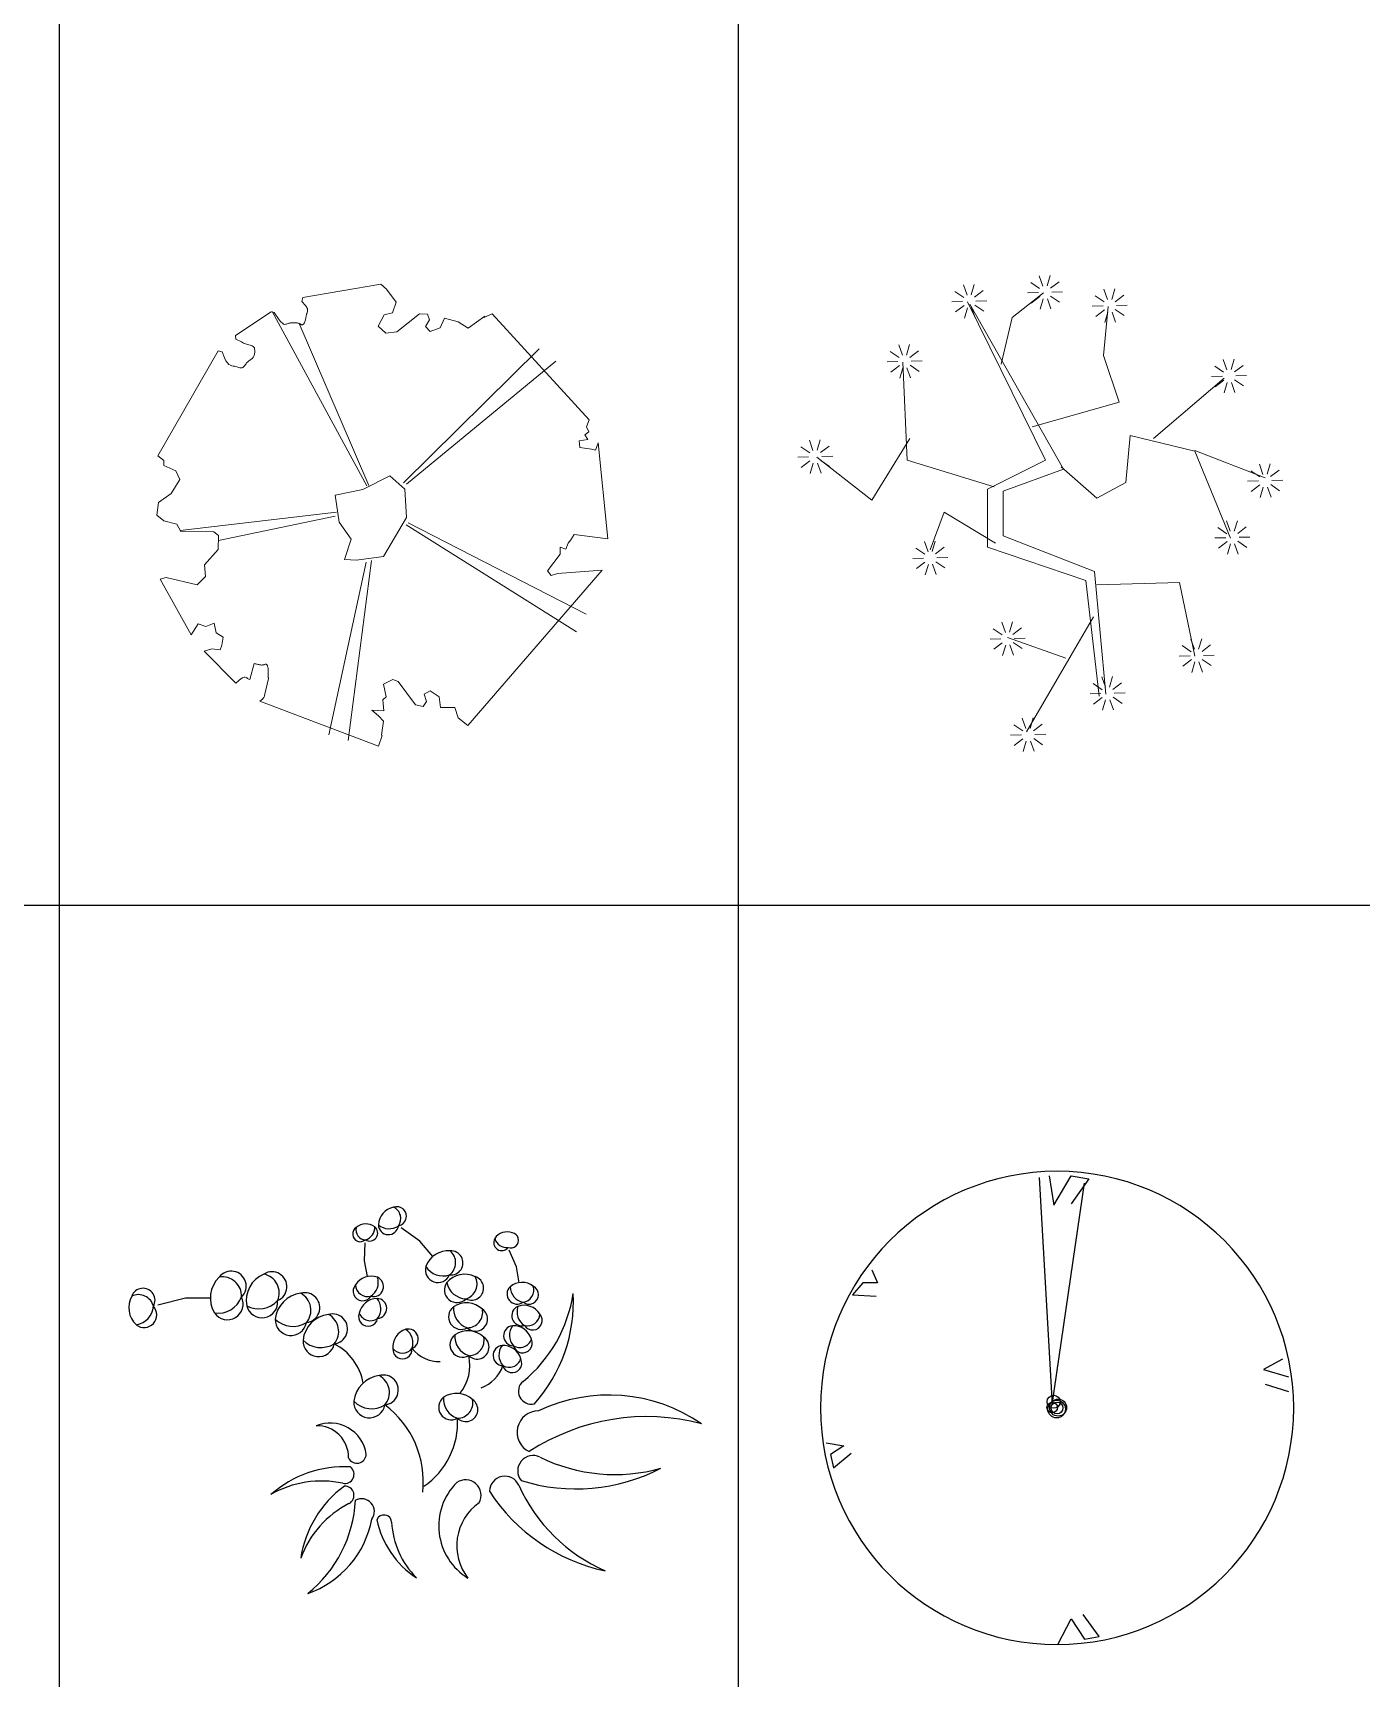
# Model space of a CAD drawing. Header units: millimetres. Extents: x -4017 to 59953, y -688 to 66564.
# Drawn here: x 24615 to 28710, y 29122 to 34195 of the extents above; entities that cross this region are included whole.
import ezdxf

# ---------------------------------------------------------------- set-up
doc = ezdxf.new("R2010")
doc.units = ezdxf.units.MM
doc.layers.add('www.cad-blocks.net', color=7, linetype='Continuous')

# ---------------------------------------------------------------- blocks, each defined once
blk = doc.blocks.new('A$C516926BB')
for p, q in [((27.1553, 38.5194), (27.1553, 0)), ((29.249, 38.5194), (29.249, 0)), ((0, 22.1292), (62.4121, 22.1292))]:
    blk.add_line(p, q)
blk = doc.blocks.new('A$C7B734D17')
at = {"color": 0, "lineweight": 0}
for p, q in [((0.6914, 1.4244), (0.4502, 1.3832)), ((0.7088, 1.4092), (0.6914, 1.4244)), ((0.4502, 1.3832), (0.4473, 1.3718)), ((0.4473, 1.3718), (0.4586, 1.3589)), ((0.7386, 1.3688), (0.7088, 1.4092)), ((0.353, 1.3399), (0.2431, 1.2668)), ((0.3622, 1.3376), (0.353, 1.3399)), ((0.6473, 0.8027), (0.3563, 1.3407)), ((0.3773, 1.3152), (0.3622, 1.3376)), ((0.4586, 1.3589), (0.4613, 1.3553)), ((0.4594, 1.3196), (0.4589, 1.3171)), ((0.4599, 1.3221), (0.4594, 1.3196)), ((0.4603, 1.3244), (0.4599, 1.3221)), ((0.4607, 1.3266), (0.4603, 1.3244)), ((0.4612, 1.3286), (0.4607, 1.3266)), ((0.4617, 1.3305), (0.4612, 1.3286)), ((0.4613, 1.3553), (0.4631, 1.3521)), ((0.4622, 1.3321), (0.4617, 1.3305)), ((0.4627, 1.3336), (0.4622, 1.3321)), ((0.4632, 1.335), (0.4627, 1.3336)), ((0.4631, 1.3521), (0.4643, 1.3493)), ((0.4637, 1.3363), (0.4632, 1.335)), ((0.4642, 1.3377), (0.4637, 1.3363)), ((0.4646, 1.3392), (0.4642, 1.3377)), ((0.4643, 1.3493), (0.465, 1.3468)), ((0.465, 1.3408), (0.4646, 1.3392)), ((0.465, 1.3468), (0.4653, 1.3445)), ((0.4652, 1.3425), (0.465, 1.3408)), ((0.4653, 1.3445), (0.4652, 1.3425)), ((0.6828, 1.2956), (0.7011, 1.3303)), ((0.7011, 1.3303), (0.7271, 1.3366)), ((0.7271, 1.3366), (0.7386, 1.3688)), ((0.8105, 1.3337), (0.7403, 1.2782)), ((0.8348, 1.3322), (0.8105, 1.3337)), ((0.8409, 1.3144), (0.8348, 1.3322)), ((0.8873, 1.3201), (0.8743, 1.2903)), ((0.9297, 1.3083), (0.8873, 1.3201)), ((1.0118, 1.3262), (0.9601, 1.2889)), ((1.0344, 1.3338), (1.0083, 1.3217)), ((1.0083, 1.3217), (1.0118, 1.3262)), ((1.3333, 1.0065), (1.0344, 1.3338)), ((0.3827, 1.3085), (0.3773, 1.3152)), ((0.3873, 1.3042), (0.3827, 1.3085)), ((0.3912, 1.3018), (0.3873, 1.3042)), ((0.3944, 1.3009), (0.3912, 1.3018)), ((0.3973, 1.3011), (0.3944, 1.3009)), ((0.3999, 1.3019), (0.3973, 1.3011)), ((0.4024, 1.3029), (0.3999, 1.3019)), ((0.4049, 1.3038), (0.4024, 1.3029)), ((0.4074, 1.3044), (0.4049, 1.3038)), ((0.4099, 1.3049), (0.4074, 1.3044)), ((0.4124, 1.3052), (0.4099, 1.3049)), ((0.4148, 1.3054), (0.4124, 1.3052)), ((0.4173, 1.3055), (0.4148, 1.3054)), ((0.4198, 1.3055), (0.4173, 1.3055)), ((0.4222, 1.3056), (0.4198, 1.3055)), ((0.4245, 1.3056), (0.4222, 1.3056)), ((0.4268, 1.3055), (0.4245, 1.3056)), ((0.4291, 1.3055), (0.4268, 1.3055)), ((0.4313, 1.3054), (0.4291, 1.3055)), ((0.4333, 1.3052), (0.4313, 1.3054)), ((0.4353, 1.3049), (0.4333, 1.3052)), ((0.4371, 1.3045), (0.4353, 1.3049)), ((0.4387, 1.3039), (0.4371, 1.3045)), ((0.4403, 1.3032), (0.4387, 1.3039)), ((0.654, 0.8044), (0.4395, 1.3036)), ((0.4417, 1.3024), (0.4403, 1.3032)), ((0.4429, 1.3016), (0.4417, 1.3024)), ((0.4441, 1.3008), (0.4429, 1.3016)), ((0.4453, 1.3001), (0.4441, 1.3008)), ((0.4464, 1.2996), (0.4453, 1.3001)), ((0.4474, 1.2993), (0.4464, 1.2996)), ((0.4485, 1.2993), (0.4474, 1.2993)), ((0.4497, 1.2996), (0.4485, 1.2993)), ((0.4508, 1.3003), (0.4497, 1.2996)), ((0.452, 1.3013), (0.4508, 1.3003)), ((0.4531, 1.3025), (0.452, 1.3013)), ((0.4542, 1.3041), (0.4531, 1.3025)), ((0.4552, 1.3058), (0.4542, 1.3041)), ((0.4562, 1.3078), (0.4552, 1.3058)), ((0.457, 1.3099), (0.4562, 1.3078)), ((0.4577, 1.3122), (0.457, 1.3099)), ((0.4584, 1.3147), (0.4577, 1.3122)), ((0.4589, 1.3171), (0.4584, 1.3147)), ((0.7064, 1.2737), (0.6828, 1.2956)), ((0.7403, 1.2782), (0.7064, 1.2737)), ((0.8282, 1.2948), (0.8409, 1.3144)), ((0.843, 1.2791), (0.8282, 1.2948)), ((0.8743, 1.2903), (0.843, 1.2791)), ((0.9601, 1.2889), (0.9297, 1.3083)), ((0.1897, 1.2189), (0.0038, 0.8954)), ((0.2013, 1.2164), (0.1897, 1.2189)), ((0.2431, 1.2668), (0.2443, 1.255)), ((0.2443, 1.255), (0.261, 1.2465)), ((0.261, 1.2465), (0.2679, 1.2434)), ((0.2679, 1.2434), (0.274, 1.241)), ((0.274, 1.241), (0.2794, 1.2392)), ((0.2794, 1.2392), (0.2842, 1.2377)), ((0.2842, 1.2377), (0.2882, 1.2365)), ((0.2882, 1.2365), (0.2916, 1.2354)), ((0.2916, 1.2354), (0.2945, 1.2343)), ((0.2945, 1.2343), (0.2968, 1.2331)), ((0.2968, 1.2331), (0.2986, 1.2316)), ((0.2986, 1.2316), (0.2999, 1.23)), ((0.2999, 1.23), (0.3009, 1.2282)), ((0.3009, 1.2282), (0.3015, 1.2262)), ((0.3015, 1.2262), (0.3019, 1.224)), ((0.3019, 1.224), (0.3021, 1.2217)), ((0.3021, 1.2217), (0.3022, 1.2193)), ((0.3022, 1.2193), (0.3022, 1.2166)), ((0.7609, 0.8127), (1.1795, 1.2258)), ((0.2085, 1.1976), (0.2013, 1.2164)), ((0.2133, 1.1884), (0.2085, 1.1976)), ((0.2179, 1.1818), (0.2133, 1.1884)), ((0.2225, 1.1774), (0.2179, 1.1818)), ((0.227, 1.1746), (0.2225, 1.1774)), ((0.2314, 1.1731), (0.227, 1.1746)), ((0.2355, 1.1723), (0.2314, 1.1731)), ((0.2395, 1.1717), (0.2355, 1.1723)), ((0.2432, 1.1708), (0.2395, 1.1717)), ((0.2466, 1.1698), (0.2432, 1.1708)), ((0.2499, 1.1687), (0.2466, 1.1698)), ((0.253, 1.1677), (0.2499, 1.1687)), ((0.2558, 1.1669), (0.253, 1.1677)), ((0.2585, 1.1664), (0.2558, 1.1669)), ((0.2633, 1.1669), (0.261, 1.1664)), ((0.2654, 1.168), (0.2633, 1.1669)), ((0.2675, 1.1696), (0.2654, 1.168)), ((0.2694, 1.1718), (0.2675, 1.1696)), ((0.2713, 1.1742), (0.2694, 1.1718)), ((0.2732, 1.1767), (0.2713, 1.1742)), ((0.2752, 1.1794), (0.2732, 1.1767)), ((0.2772, 1.182), (0.2752, 1.1794)), ((0.2794, 1.1843), (0.2772, 1.182)), ((0.2817, 1.1864), (0.2794, 1.1843)), ((0.2841, 1.1883), (0.2817, 1.1864)), ((0.2865, 1.19), (0.2841, 1.1883)), ((0.2889, 1.1915), (0.2865, 1.19)), ((0.2912, 1.1931), (0.2889, 1.1915)), ((0.2934, 1.1947), (0.2912, 1.1931)), ((0.2954, 1.1965), (0.2934, 1.1947)), ((0.2972, 1.1984), (0.2954, 1.1965)), ((0.2986, 1.2006), (0.2972, 1.1984)), ((0.2997, 1.2031), (0.2986, 1.2006)), ((0.3006, 1.2057), (0.2997, 1.2031)), ((0.3013, 1.2084), (0.3006, 1.2057)), ((0.3017, 1.2111), (0.3013, 1.2084)), ((0.302, 1.2139), (0.3017, 1.2111)), ((0.3022, 1.2166), (0.302, 1.2139)), ((0.7702, 0.808), (1.2302, 1.1876)), ((0.261, 1.1664), (0.2585, 1.1664)), ((1.3195, 0.96), (1.3327, 0.9695)), ((1.3253, 0.9853), (1.3333, 1.0065)), ((1.3327, 0.9695), (1.3253, 0.9853)), ((1.3028, 0.942), (1.3287, 0.9454)), ((1.3043, 0.9213), (1.3028, 0.942)), ((1.3407, 0.916), (1.3043, 0.9213)), ((1.3287, 0.9454), (1.3195, 0.96)), ((1.3526, 0.9133), (1.3407, 0.916)), ((1.3607, 0.9357), (1.3526, 0.9133)), ((1.391, 0.6397), (1.3607, 0.9357)), ((0.0038, 0.8954), (0.0222, 0.8813)), ((0.0222, 0.8813), (0.0215, 0.8662)), ((0.0215, 0.8662), (0.0592, 0.8492)), ((0.0712, 0.8228), (0.0444, 0.7791)), ((0.0592, 0.8492), (0.0712, 0.8228)), ((0.7191, 0.8341), (0.6351, 0.7916)), ((0.7652, 0.7925), (0.7191, 0.8341)), ((0.0444, 0.7791), (0.0049, 0.7521)), ((0.6351, 0.7916), (0.5506, 0.7741)), ((0.5506, 0.7741), (0.5624, 0.691)), ((0.7697, 0.7049), (0.7652, 0.7925)), ((0.0049, 0.7521), (0, 0.713)), ((0, 0.713), (0.0223, 0.6954)), ((0.5538, 0.7219), (0.0726, 0.6656)), ((0.0223, 0.6954), (0.0615, 0.6849)), ((0.0615, 0.6849), (0.0744, 0.6625)), ((0.0744, 0.6625), (0.1765, 0.6612)), ((0.1765, 0.6612), (0.1905, 0.6496)), ((0.5501, 0.7096), (0.1899, 0.6349)), ((0.5624, 0.691), (0.5998, 0.6391)), ((0.6988, 0.5853), (0.7697, 0.7049)), ((0.7686, 0.6826), (1.2941, 0.3527)), ((0.7753, 0.6889), (1.3236, 0.4071)), ((0.1905, 0.6496), (0.1889, 0.607)), ((0.5998, 0.6391), (0.5791, 0.5759)), ((1.2439, 0.5925), (1.2442, 0.6135)), ((1.2442, 0.6135), (1.261, 0.6081)), ((1.261, 0.6081), (1.2682, 0.626)), ((1.2682, 0.626), (1.2765, 0.6361)), ((1.2765, 0.6361), (1.2865, 0.6533)), ((1.2865, 0.6533), (1.391, 0.6397)), ((0.1889, 0.607), (0.1475, 0.5596)), ((0.1475, 0.5596), (0.1501, 0.523)), ((0.646, 0.5677), (0.5306, 0.0348)), ((0.5791, 0.5759), (0.6156, 0.5736)), ((0.6617, 0.5728), (0.5901, 0.0177)), ((0.6156, 0.5736), (0.6988, 0.5853)), ((1.2048, 0.541), (1.2439, 0.5925)), ((0.0291, 0.5204), (0.0103, 0.5157)), ((0.0103, 0.5157), (0.1066, 0.3439)), ((0.125, 0.4983), (0.0291, 0.5204)), ((0.1501, 0.523), (0.125, 0.4983)), ((0.9594, 0.0642), (1.3735, 0.5431)), ((1.2164, 0.5263), (1.2048, 0.541)), ((1.2358, 0.5323), (1.2164, 0.5263)), ((1.3735, 0.5431), (1.2358, 0.5323)), ((0.1066, 0.3439), (0.1275, 0.378)), ((0.1275, 0.378), (0.1517, 0.3697)), ((0.1517, 0.3697), (0.1775, 0.3795)), ((0.1775, 0.3795), (0.1837, 0.3493)), ((0.1837, 0.3493), (0.2043, 0.3367)), ((0.201, 0.3113), (0.1951, 0.2969)), ((0.2043, 0.3367), (0.201, 0.3113)), ((0.1697, 0.3002), (0.146, 0.2936)), ((0.146, 0.2936), (0.2443, 0.1951)), ((0.1951, 0.2969), (0.1697, 0.3002)), ((0.2867, 0.2058), (0.3007, 0.2553)), ((0.3007, 0.2553), (0.303, 0.2546)), ((0.303, 0.2546), (0.3054, 0.254)), ((0.3054, 0.254), (0.3078, 0.2534)), ((0.2443, 0.1951), (0.2526, 0.2029)), ((0.2526, 0.2029), (0.2594, 0.2082)), ((0.2594, 0.2082), (0.2648, 0.2115)), ((0.2648, 0.2115), (0.2691, 0.2129)), ((0.2691, 0.2129), (0.2725, 0.213)), ((0.2725, 0.213), (0.2753, 0.2122)), ((0.2753, 0.2122), (0.2776, 0.2109)), ((0.2776, 0.2109), (0.2798, 0.2093)), ((0.2798, 0.2093), (0.282, 0.2079)), ((0.282, 0.2079), (0.2843, 0.2068)), ((0.2843, 0.2068), (0.2867, 0.2058)), ((0.3078, 0.2534), (0.3101, 0.2528)), ((0.3101, 0.2528), (0.3125, 0.2523)), ((0.3125, 0.2523), (0.3147, 0.2518)), ((0.3147, 0.2518), (0.3169, 0.2514)), ((0.3169, 0.2514), (0.319, 0.251)), ((0.319, 0.251), (0.3211, 0.2507)), ((0.3211, 0.2507), (0.3231, 0.2506)), ((0.3231, 0.2506), (0.3249, 0.2506)), ((0.3249, 0.2506), (0.3267, 0.2508)), ((0.3267, 0.2508), (0.3283, 0.2511)), ((0.3283, 0.2511), (0.3298, 0.2516)), ((0.3298, 0.2516), (0.3313, 0.2521)), ((0.3313, 0.2521), (0.3326, 0.2526)), ((0.3441, 0.209), (0.3323, 0.1568)), ((0.3326, 0.2526), (0.3339, 0.253)), ((0.3339, 0.253), (0.3351, 0.2533)), ((0.3351, 0.2533), (0.3362, 0.2533)), ((0.3362, 0.2533), (0.3373, 0.2531)), ((0.3373, 0.2531), (0.3383, 0.2525)), ((0.3383, 0.2525), (0.3393, 0.2516)), ((0.3393, 0.2516), (0.3402, 0.2504)), ((0.3402, 0.2504), (0.341, 0.2489)), ((0.341, 0.2489), (0.3417, 0.2472)), ((0.3417, 0.2472), (0.3423, 0.2453)), ((0.3423, 0.2453), (0.3428, 0.2431)), ((0.3428, 0.2431), (0.3431, 0.2408)), ((0.3431, 0.2408), (0.3434, 0.2384)), ((0.3432, 0.226), (0.3431, 0.2237)), ((0.3431, 0.2237), (0.3431, 0.2217)), ((0.3431, 0.2217), (0.3432, 0.2198)), ((0.3433, 0.2284), (0.3432, 0.226)), ((0.3432, 0.2198), (0.3433, 0.2181)), ((0.3434, 0.2309), (0.3433, 0.2284)), ((0.3433, 0.2181), (0.3435, 0.2165)), ((0.3434, 0.2384), (0.3434, 0.2359)), ((0.3434, 0.2359), (0.3434, 0.2334)), ((0.3434, 0.2334), (0.3434, 0.2309)), ((0.3435, 0.2165), (0.3437, 0.2151)), ((0.3437, 0.2151), (0.3439, 0.2136)), ((0.3439, 0.2136), (0.344, 0.2122)), ((0.344, 0.2122), (0.3441, 0.2106)), ((0.3441, 0.2106), (0.3441, 0.209)), ((0.6991, 0.1911), (0.7277, 0.2058)), ((0.7277, 0.2058), (0.7447, 0.1998)), ((0.3312, 0.1527), (0.3299, 0.1504)), ((0.3319, 0.1548), (0.3312, 0.1527)), ((0.3323, 0.1568), (0.3319, 0.1548)), ((0.6973, 0.1434), (0.7074, 0.1528)), ((0.7074, 0.1528), (0.6991, 0.1911)), ((0.7447, 0.1998), (0.7974, 0.1275)), ((0.8249, 0.1602), (0.8434, 0.1714)), ((0.8319, 0.1379), (0.8249, 0.1602)), ((0.8434, 0.1714), (0.8705, 0.1522)), ((0.8705, 0.1522), (0.8751, 0.12)), ((0.3222, 0.1423), (0.3179, 0.1391)), ((0.3179, 0.1391), (0.6839, 0)), ((0.3256, 0.1452), (0.3222, 0.1423)), ((0.3281, 0.1479), (0.3256, 0.1452)), ((0.3299, 0.1504), (0.3281, 0.1479)), ((0.684, 0.0942), (0.6628, 0.1111)), ((0.6628, 0.1111), (0.6997, 0.1093)), ((0.6997, 0.1093), (0.6973, 0.1434)), ((0.7974, 0.1275), (0.8212, 0.1224)), ((0.8212, 0.1224), (0.8319, 0.1379)), ((0.8751, 0.12), (0.9191, 0.12)), ((0.9191, 0.12), (0.9295, 0.0876)), ((0.6992, 0.0775), (0.684, 0.0942)), ((0.6933, 0.0338), (0.6992, 0.0775)), ((0.9295, 0.0876), (0.9594, 0.0642)), ((0.6839, 0), (0.6948, 0.033)), ((0.6948, 0.033), (0.6933, 0.0338))]:
    blk.add_line(p, q, dxfattribs=at)
blk = doc.blocks.new('A$C35C678D4')
at = {"color": 0, "lineweight": 0}
for p, q in [((0.5223, 1.4077), (0.5111, 1.4393)), ((0.535, 1.4081), (0.5445, 1.4402)), ((0.5455, 1.4009), (0.5721, 1.4213)), ((0.746, 1.4275), (0.7184, 1.4464)), ((0.7561, 1.4352), (0.7449, 1.4668)), ((0.7688, 1.4356), (0.7783, 1.4677)), ((0.7793, 1.4284), (0.8058, 1.4487)), ((0.9554, 1.394), (0.9442, 1.4256)), ((0.9682, 1.3943), (0.9776, 1.4264)), ((0.5086, 1.3878), (0.4751, 1.3869)), ((0.5122, 1.4), (0.4846, 1.4189)), ((0.5129, 1.3758), (0.4863, 1.3554)), ((0.7644, 0.8986), (0.5238, 1.3864)), ((0.5306, 1.3795), (0.8194, 0.8711)), ((0.5462, 1.3767), (0.5738, 1.3577)), ((0.5498, 1.3889), (0.5832, 1.3898)), ((0.6613, 1.3383), (0.7575, 1.4139)), ((0.7423, 1.4153), (0.7089, 1.4144)), ((0.7466, 1.4033), (0.7201, 1.3829)), ((0.7571, 1.3961), (0.7476, 1.364)), ((0.7698, 1.3964), (0.781, 1.3648)), ((0.7799, 1.4041), (0.8075, 1.3852)), ((0.7835, 1.4164), (0.817, 1.4172)), ((0.9417, 1.374), (0.9083, 1.3732)), ((0.9453, 1.3863), (0.9177, 1.4052)), ((0.9431, 1.2215), (0.9569, 1.3727)), ((0.9786, 1.3871), (1.0052, 1.4075)), ((0.9829, 1.3751), (1.0164, 1.376)), ((0.5234, 1.3686), (0.5139, 1.3365)), ((0.5361, 1.3689), (0.5473, 1.3374)), ((0.6269, 1.194), (0.6613, 1.3383)), ((0.946, 1.362), (0.9194, 1.3417)), ((0.9565, 1.3548), (0.947, 1.3227)), ((0.9692, 1.3552), (0.9804, 1.3236)), ((0.9793, 1.3629), (1.0069, 1.344)), ((0.3128, 1.2145), (0.2853, 1.2334)), ((0.3229, 1.2223), (0.3118, 1.2538)), ((0.3357, 1.2226), (0.3452, 1.2547)), ((0.3462, 1.2154), (0.3727, 1.2358)), ((0.9912, 1.0772), (0.9431, 1.2215)), ((0.3092, 1.2023), (0.2758, 1.2014)), ((0.3135, 1.1903), (0.2869, 1.1699)), ((0.324, 1.1831), (0.3145, 1.151)), ((0.3381, 0.8986), (0.3244, 1.2009)), ((0.3367, 1.1834), (0.3479, 1.1519)), ((0.3468, 1.1912), (0.3744, 1.1722)), ((0.3504, 1.2034), (0.3839, 1.2043)), ((1.3133, 1.1695), (1.2857, 1.1885)), ((1.3234, 1.1773), (1.3122, 1.2088)), ((1.3361, 1.1776), (1.3456, 1.2097)), ((1.3466, 1.1704), (1.3731, 1.1908)), ((1.0974, 0.9656), (1.3145, 1.1508)), ((1.3097, 1.1573), (1.2762, 1.1564)), ((1.3139, 1.1453), (1.2874, 1.1249)), ((1.3244, 1.1381), (1.3149, 1.106)), ((1.3371, 1.1384), (1.3483, 1.1069)), ((1.3472, 1.1462), (1.3748, 1.1272)), ((1.3508, 1.1584), (1.3843, 1.1593)), ((0.7231, 1.0017), (0.9912, 1.0772)), ((0.3454, 0.9656), (0.2289, 0.7751)), ((1.0119, 0.8299), (1.0256, 0.9742)), ((1.0256, 0.9742), (1.225, 0.9261)), ((0.0371, 0.9208), (0.0095, 0.9397)), ((0.0472, 0.9286), (0.036, 0.9601)), ((0.0599, 0.9289), (0.0694, 0.961)), ((0.0704, 0.9217), (0.0969, 0.9421)), ((1.2245, 0.9286), (1.4416, 0.8439)), ((1.225, 0.9261), (1.335, 0.6582)), ((0.0335, 0.9086), (0, 0.9077)), ((0.0377, 0.8966), (0.0112, 0.8762)), ((0.0482, 0.8894), (0.0387, 0.8573)), ((0.2289, 0.7751), (0.0595, 0.9074)), ((0.0609, 0.8897), (0.0721, 0.8582)), ((0.071, 0.8975), (0.0986, 0.8785)), ((0.0746, 0.9097), (0.1081, 0.9106)), ((0.6063, 0.8162), (0.3381, 0.8986)), ((0.5856, 0.8093), (0.7644, 0.8986)), ((0.8194, 0.8711), (0.6338, 0.8024)), ((0.8125, 0.878), (0.9225, 0.7818)), ((1.4245, 0.8467), (1.3969, 0.8657)), ((1.4346, 0.8545), (1.4234, 0.886)), ((1.4473, 0.8548), (1.4568, 0.8869)), ((1.4578, 0.8476), (1.4843, 0.868)), ((0.9225, 0.7818), (1.0119, 0.8299)), ((1.4209, 0.8345), (1.3874, 0.8336)), ((1.4251, 0.8225), (1.3986, 0.8021)), ((1.4356, 0.8153), (1.4261, 0.7832)), ((1.4483, 0.8156), (1.4595, 0.7841)), ((1.4584, 0.8234), (1.486, 0.8044)), ((1.462, 0.8356), (1.4955, 0.8365)), ((0.5856, 0.6307), (0.5856, 0.8093)), ((0.6338, 0.8024), (0.6338, 0.665)), ((0.4513, 0.7381), (0.409, 0.6216)), ((0.6102, 0.6428), (0.4513, 0.7381)), ((1.3335, 0.6795), (1.3224, 0.7111)), ((1.3463, 0.6798), (1.3558, 0.7119)), ((0.6338, 0.665), (0.9156, 0.5551)), ((1.3198, 0.6595), (1.2864, 0.6587)), ((1.3234, 0.6718), (1.2959, 0.6907)), ((1.3568, 0.6726), (1.3833, 0.693)), ((1.361, 0.6606), (1.3945, 0.6615)), ((0.3919, 0.6086), (0.3643, 0.6275)), ((0.402, 0.6163), (0.3908, 0.6479)), ((0.4147, 0.6167), (0.4242, 0.6488)), ((0.4252, 0.6095), (0.4517, 0.6298)), ((0.8881, 0.5276), (0.5856, 0.6307)), ((1.3241, 0.6475), (1.2975, 0.6272)), ((1.3346, 0.6403), (1.3251, 0.6082)), ((1.3473, 0.6407), (1.3585, 0.6091)), ((1.3574, 0.6484), (1.385, 0.6295)), ((0.3882, 0.5964), (0.3548, 0.5955)), ((0.3925, 0.5844), (0.366, 0.564)), ((0.403, 0.5772), (0.3935, 0.5451)), ((0.4157, 0.5775), (0.4269, 0.546)), ((0.4258, 0.5852), (0.4534, 0.5663)), ((0.4294, 0.5975), (0.4629, 0.5983)), ((0.9294, 0.1704), (0.8881, 0.5276)), ((0.9156, 0.5551), (0.95, 0.1772)), ((0.9225, 0.5139), (1.1769, 0.5208)), ((1.1769, 0.5208), (1.225, 0.294)), ((0.912, 0.4152), (0.7055, 0.0607)), ((0.6302, 0.3599), (0.6026, 0.3788)), ((0.6403, 0.3676), (0.6291, 0.3992)), ((0.653, 0.3679), (0.6625, 0.4)), ((0.6635, 0.3607), (0.69, 0.3811)), ((0.6265, 0.3476), (0.5931, 0.3468)), ((0.6308, 0.3356), (0.6043, 0.3153)), ((0.6413, 0.3284), (0.6318, 0.2963)), ((0.8273, 0.2882), (0.6473, 0.3517)), ((0.654, 0.3288), (0.6652, 0.2972)), ((0.6641, 0.3365), (0.6917, 0.3176)), ((0.6677, 0.3487), (0.7012, 0.3496)), ((1.2134, 0.3076), (1.1859, 0.3266)), ((1.2235, 0.3154), (1.2124, 0.3469)), ((1.2363, 0.3157), (1.2458, 0.3478)), ((1.2468, 0.3085), (1.2733, 0.3289)), ((1.2098, 0.2954), (1.1764, 0.2945)), ((1.2141, 0.2834), (1.1875, 0.263)), ((1.2246, 0.2762), (1.2151, 0.2441)), ((1.2373, 0.2766), (1.2485, 0.245)), ((1.2474, 0.2843), (1.275, 0.2654)), ((1.251, 0.2965), (1.2845, 0.2974)), ((0.9385, 0.1908), (0.9109, 0.2098)), ((0.9486, 0.1986), (0.9374, 0.2301)), ((0.9613, 0.1989), (0.9708, 0.231)), ((0.9718, 0.1917), (0.9983, 0.2121)), ((0.9348, 0.1786), (0.9014, 0.1777)), ((0.9391, 0.1666), (0.9125, 0.1462)), ((0.9496, 0.1594), (0.9401, 0.1273)), ((0.9623, 0.1598), (0.9735, 0.1282)), ((0.9724, 0.1675), (1, 0.1486)), ((0.976, 0.1797), (1.0095, 0.1806)), ((0.7038, 0.0713), (0.6926, 0.1028)), ((0.7165, 0.0716), (0.726, 0.1037)), ((0.6901, 0.0513), (0.6566, 0.0504)), ((0.6937, 0.0635), (0.6661, 0.0825)), ((0.727, 0.0644), (0.7536, 0.0848)), ((0.7313, 0.0524), (0.7647, 0.0533)), ((0.6943, 0.0393), (0.6678, 0.0189)), ((0.7048, 0.0321), (0.6953, 0)), ((0.7176, 0.0324), (0.7287, 0.0009)), ((0.7277, 0.0402), (0.7553, 0.0212))]:
    blk.add_line(p, q, dxfattribs=at)
blk = doc.blocks.new('A$C63366EEF')
for p, q in [((0.8977, 1.0861), (0.8403, 1.1273)), ((0.7265, 1.0251), (0.7292, 1.0815)), ((0.9374, 1.0393), (0.8977, 1.0861)), ((0.7361, 0.9769), (0.7265, 1.0251)), ((1.1954, 1.0067), (1.173, 1.0585)), ((1.2034, 0.9582), (1.1954, 1.0067)), ((0.1747, 0.9102), (0.0891, 0.8885)), ((0.2514, 0.9105), (0.1747, 0.9102))]:
    blk.add_line(p, q)
for centre, major_axis, start_param, end_param in [((0.8269, 1.1343), (0.0406, 0.0406), 0.973289, 2.317368), ((0.8263, 1.1629), (0.0209, 0.0209), 4.105057, 7.415986), ((0.8006, 1.156), (-0.0269, 0.0269), 3.304191, 5.075259), ((0.7138, 1.108), (0.0167, 0.0167), 1.339349, 4.650278), ((0.7309, 1.1207), (0.0215, 0.0215), 2.109279, 3.880347), ((0.7314, 1.0934), (0.0325, 0.0325), 0.154782, 1.49886), ((0.7425, 1.1114), (0.0176, 0.0176), 3.373326, 6.373438), ((0.7188, 1.1286), (0.0281, 0.0281), 4.19991, 5.546854), ((0.8006, 1.1373), (0.022, 0.022), 2.381897, 5.382009), ((0.8023, 1.174), (-0.0351, 0.0351), 1.637684, 2.984628), ((1.1667, 1.0689), (0.0325, 0.0325), 0.433007, 1.777086), ((1.1499, 1.0818), (0.0176, 0.0176), 1.841615, 4.841727), ((1.1661, 1.1062), (-0.0281, 0.0281), 1.097403, 2.444346), ((1.178, 1.0888), (0.0167, 0.0167), 3.564775, 6.875704), ((0.9839, 0.9847), (-0.0507, 0.0507), -0.888447, 0.455631), ((0.9933, 1.0191), (0.0262, 0.0262), 3.814117, 7.125046), ((0.9601, 1.02), (0.0337, 0.0337), 4.584047, 6.355115), ((0.3411, 0.9109), (-0.0634, 0.0634), -0.017914, 1.326164), ((0.3158, 0.9476), (0.0327, 0.0327), 4.68465, 7.995579), ((0.2881, 0.9166), (0.0421, 0.0421), 5.45458, 7.225649), ((0.4517, 0.9024), (-0.0634, 0.0634), -0.381172, 0.962906), ((0.4412, 0.9458), (-0.0327, 0.0327), 2.750596, 6.061525), ((0.4043, 0.9266), (0.0421, 0.0421), 5.091322, 6.862391), ((0.7474, 0.9207), (-0.0406, 0.0406), -1.125074, 0.219004), ((0.7196, 0.9582), (-0.0351, 0.0351), 2.920055, 4.266998), ((0.7542, 0.9462), (-0.022, 0.022), 2.09347, 5.093582), ((0.9535, 0.9977), (0.0275, 0.0275), 2.090956, 5.091069), ((0.9686, 1.041), (0.0439, 0.0439), 2.917541, 4.264484), ((1.0358, 0.9126), (0.0507, 0.0507), 0.319091, 1.66317), ((1.0569, 0.9414), (0.0262, 0.0262), 3.450859, 6.761788), ((1.0261, 0.9541), (0.0337, 0.0337), 4.220789, 5.991858), ((0.0716, 0.8814), (0.0507, 0.0507), 1.843822, 3.1879), ((0.0438, 0.9037), (0.0262, 0.0262), 4.97559, 8.286519), ((0.0297, 0.8736), (-0.0337, 0.0337), 4.174724, 5.945793), ((0.275, 0.9416), (-0.0549, 0.0549), 2.217277, 3.564221), ((0.3041, 0.8923), (0.0343, 0.0343), 2.961489, 5.961601), ((0.5405, 0.8363), (0.0634, 0.0634), 0.902055, 2.246133), ((0.5427, 0.8809), (-0.0327, 0.0327), 2.463027, 5.773956), ((0.5019, 0.8729), (-0.0421, 0.0421), 3.232957, 5.004025), ((0.7211, 0.9318), (0.0209, 0.0209), 1.630289, 4.941218), ((0.737, 0.9531), (-0.0269, 0.0269), 0.829423, 2.600491), ((1.012, 0.9356), (0.0275, 0.0275), 1.727699, 4.727811), ((1.0415, 0.9707), (0.0439, 0.0439), 2.554283, 3.901226), ((1.1973, 0.9231), (-0.022, 0.022), -0.020122, 2.97999), ((1.2128, 0.9016), (0.0406, 0.0406), 0.142067, 1.486145), ((1.2255, 0.9465), (0.0351, 0.0351), 2.377259, 3.724202), ((1.2111, 0.9357), (0.0269, 0.0269), 4.043765, 5.814833), ((1.2335, 0.9214), (-0.0209, 0.0209), 1.703038, 5.013967), ((0.9402, 0.9904), (-0.3076, 0.3076), 3.042516, 3.776068), ((0.899, 0.8997), (-0.3337, 0.3337), 3.196265, 3.980631), ((0.0139, 0.8897), (-0.0439, 0.0439), 2.508218, 3.855161), ((0.0475, 0.8587), (-0.0275, 0.0275), 1.681633, 4.681745), ((0.4009, 0.9547), (0.0549, 0.0549), 3.424816, 4.771759), ((0.4106, 0.8982), (-0.0343, 0.0343), 1.027435, 4.027547), ((0.6284, 0.8157), (0.0327, 0.0327), 4.033823, 7.344752), ((0.7382, 0.8534), (-0.0209, 0.0209), 0.422751, 3.733679), ((0.7668, 0.8523), (0.0406, 0.0406), 0.80898, 2.153058), ((0.7455, 0.879), (0.0269, 0.0269), 2.763477, 4.534546), ((0.7642, 0.8786), (0.022, 0.022), 4.027524, 7.027636), ((0.7275, 0.8776), (0.0351, 0.0351), 4.854109, 6.201052), ((1.0248, 0.853), (-0.0275, 0.0275), -0.130667, 2.869445), ((1.063, 0.8783), (0.0439, 0.0439), 2.266714, 3.613657), ((1.0411, 0.8242), (-0.0507, 0.0507), -1.539274, -0.195196), ((1.0694, 0.8459), (-0.0262, 0.0262), 1.592493, 4.903422), ((1.0436, 0.8668), (-0.0337, 0.0337), 2.362424, 4.133492), ((1.2119, 0.8564), (0.022, 0.022), 1.187417, 4.187529), ((1.2466, 0.8683), (0.0351, 0.0351), 2.014001, 3.360944), ((1.2188, 0.8309), (0.0406, 0.0406), 6.061994, 7.406073), ((0.4999, 0.8439), (0.0343, 0.0343), 2.310662, 5.310775), ((0.5065, 0.9008), (0.0549, 0.0549), 3.137247, 4.48419), ((0.6263, 0.7711), (-0.0634, 0.0634), -0.668741, 0.675337), ((0.5876, 0.8078), (0.0421, 0.0421), 4.803753, 6.574822), ((0.8714, 0.7597), (0.0406, 0.0406), 1.096549, 2.440627), ((0.8614, 0.7842), (-0.022, 0.022), 2.744297, 5.744409), ((0.8266, 0.7727), (-0.0351, 0.0351), 3.570881, 4.917824), ((1.0454, 0.7382), (-0.0507, 0.0507), -1.539274, -0.195196), ((1.1867, 0.7945), (-0.022, 0.022), -0.670949, 2.329163), ((1.2233, 0.7961), (-0.0351, 0.0351), 0.155636, 1.502579), ((1.186, 0.768), (0.0406, 0.0406), 5.774425, 7.118504), ((1.2292, 0.8633), (-0.0269, 0.0269), 2.109711, 3.880779), ((1.2451, 0.8419), (0.0209, 0.0209), 2.910577, 6.221506), ((0.5857, 0.7788), (-0.0343, 0.0343), 0.739866, 3.739978), ((0.5923, 0.8357), (0.0549, 0.0549), 3.137247, 4.48419), ((0.5539, 0.6172), (0.1216, 0.1216), 5.685624, 6.588339), ((1.0292, 0.767), (-0.0275, 0.0275), -0.130667, 2.869445), ((1.0674, 0.7922), (0.0439, 0.0439), 2.266714, 3.613657), ((1.0479, 0.7807), (0.0337, 0.0337), 3.93322, 5.704289), ((1.0738, 0.7598), (-0.0262, 0.0262), 1.592493, 4.903422), ((1.1543, 0.7336), (-0.022, 0.022), -0.670949, 2.329163), ((1.1909, 0.7352), (-0.0351, 0.0351), 0.155636, 1.502579), ((1.1536, 0.7072), (0.0406, 0.0406), 5.774425, 7.118504), ((1.2053, 0.7962), (-0.0269, 0.0269), 1.822142, 3.59321), ((1.2144, 0.7712), (0.0209, 0.0209), 2.623008, 5.933937), ((0.8437, 0.7526), (0.0209, 0.0209), 2.281116, 5.592045), ((0.8435, 0.7792), (-0.0269, 0.0269), 1.48025, 3.251318), ((0.9587, 0.8247), (0.0778, 0.0778), 3.037529, 3.940244), ((0.914, 0.7031), (0.0973, 0.0973), 4.815091, 5.717806), ((1.182, 0.7104), (-0.0209, 0.0209), 1.052212, 4.36314), ((1.1728, 0.7353), (0.0269, 0.0269), 3.392938, 5.164007), ((0.7827, 0.5825), (-0.0634, 0.0634), -0.668741, 0.675337), ((0.7848, 0.6271), (0.0327, 0.0327), 4.033823, 7.344752), ((0.744, 0.6192), (-0.0421, 0.0421), 3.232957, 5.004025), ((1.049, 0.7372), (-0.0778, 0.0778), 2.704013, 3.606727), ((1.0107, 0.5453), (0.0507, 0.0507), 0.031522, 1.375601), ((1.2409, 0.6233), (0.028, 0.028), 1.47172, 4.168732), ((1.4803, 0.1092), (0.3554, 0.3554), 0.18094, 1.231211), ((0.742, 0.5901), (-0.0343, 0.0343), 0.739866, 3.739978), ((0.7487, 0.647), (0.0549, 0.0549), 3.137247, 4.48419), ((0.6111, 0.3437), (-0.2101, 0.2101), 3.822182, 4.852782), ((0.9944, 0.574), (0.0275, 0.0275), 1.44013, 4.440242), ((1.0326, 0.5993), (0.0439, 0.0439), 2.266714, 3.613657), ((1.0132, 0.5878), (-0.0337, 0.0337), 2.362424, 4.133492), ((1.0391, 0.5669), (-0.0262, 0.0262), 1.592493, 4.903422), ((1.2633, 0.4967), (0.0467, 0.0467), 0.781643, 3.478655), ((1.5959, -0.1127), (0.4652, 0.4652), 0.523861, 1.366583), ((0.6205, 0.4127), (-0.0798, 0.0798), 4.075824, 5.888602), ((0.5808, 0.4203), (0.0684, 0.0684), 5.476022, 7.102461), ((0.7761, 0.5271), (-0.1681, 0.1681), 2.951649, 3.982249), ((0.7035, 0.43), (0.0202, 0.0202), 2.782144, 5.479157), ((1.2468, 0.3778), (0.0336, 0.0336), 0.326879, 3.023892), ((1.4989, 0.8885), (-0.3691, 0.3691), 1.897676, 2.631228), ((0.6638, 0.0509), (-0.2402, 0.2402), -0.842834, -0.058468), ((0.5943, 0.0334), (-0.2215, 0.2215), -0.996584, -0.263031), ((0.6659, 0.3675), (-0.0202, 0.0202), 2.145009, 4.842021), ((1.1595, 0.3139), (-0.0336, 0.0336), 4.349071, 7.046083), ((1.3794, 0.8885), (0.4004, 0.4004), 3.622221, 4.406588), ((0.8657, 0.0571), (-0.2402, 0.2402), -0.152637, 0.631729), ((0.6658, 0.3026), (-0.0202, 0.0202), 2.835207, 5.532219), ((1.1436, 0.2082), (0.133, 0.133), 1.567496, 3.380274), ((1.0385, 0.3028), (-0.0336, 0.0336), 3.41541, 6.112422), ((1.5869, 0.6233), (-0.4004, 0.4004), 1.361227, 2.145593), ((1.6791, 0.5472), (-0.3691, 0.3691), 1.207478, 1.94103), ((0.8233, -0.0007), (-0.2215, 0.2215), -0.306386, 0.427167), ((0.3047, 0.3079), (0.2791, 0.2791), 4.602985, 5.445707), ((0.7175, 0.2524), (0.028, 0.028), 4.860767, 7.557779), ((1.1726, 0.1474), (0.1141, 0.1141), 1.396898, 3.023337), ((0.453, 0.285), (0.2132, 0.2132), 4.260064, 5.310335), ((0.7866, 0.2183), (-0.0168, 0.0168), 3.980047, 6.677059), ((1.0418, 0.2855), (-0.2002, 0.2002), 0.992203, 1.776569), ((1.071, 0.2334), (0.1846, 0.1846), 2.409251, 3.142803)]:
    blk.add_ellipse(centre, major_axis=major_axis, ratio=1, start_param=start_param, end_param=end_param)
blk = doc.blocks.new('A$C320731E1')
for p, q in [((0.6738, 1.4393), (0.7145, 0.7385)), ((0.7055, 1.4438), (0.719, 1.3534)), ((0.7145, 0.7385), (0.8141, 1.4212)), ((0.719, 1.3534), (0.7733, 1.4438)), ((0.7733, 1.4438), (0.8276, 1.4348)), ((0.8276, 1.4348), (0.7733, 1.3579)), ((0.1579, 1.1545), (0.176, 1.1138)), ((0.1308, 1.1138), (0.0991, 1.0776)), ((0.0991, 1.0776), (0.1715, 1.0731)), ((0.176, 1.1138), (0.1308, 1.1138)), ((1.425, 0.8787), (1.3661, 0.847)), ((1.3661, 0.847), (1.4431, 0.8244)), ((1.3707, 0.8018), (1.4431, 0.7792)), ((0.0177, 0.621), (0.072, 0.612)), ((0.072, 0.612), (0.0312, 0.5848)), ((0.0312, 0.5848), (0.0403, 0.5441)), ((0.0403, 0.5441), (0.0946, 0.5894)), ((0.7326, 0.0016), (0.7733, 0.0785)), ((0.7733, 0.0785), (0.8141, 0.0152)), ((0.8593, 0.0242), (0.8095, 0.092)), ((0.8141, 0.0152), (0.8593, 0.0242))]:
    blk.add_line(p, q)
for centre, major_axis, start_param, end_param in [((0.7295, 0.7285), (0.7295, 0), 0, 6.283185), ((0.719, 0.7476), (0.0143, 0.0143), 5.497787, 11.780972), ((0.7145, 0.7295), (0.0115, 0.0115), 5.497787, 11.780972), ((0.7281, 0.725), (0.0192, 0.0192), 5.497787, 11.780972), ((0.7326, 0.7295), (0.0186, 0.0186), 5.497787, 11.780972), ((0.7295, 0.7285), (0.0129, 0.0129), 5.497787, 11.780972)]:
    blk.add_ellipse(centre, major_axis=major_axis, ratio=1, start_param=start_param, end_param=end_param)

msp = doc.modelspace()

# ---------------------------------------------------------------- block references
at = {"xscale": 1000, "yscale": 1000, "zscale": 1000}
for name, p in [('A$C35C678D4', (26973.3, 31978.8)), ('A$C7B734D17', (24997.2, 31995.1)), ('A$C320731E1', (27043.6, 29226.6)), ('A$C63366EEF', (24911, 29383.1))]:
    msp.add_blockref(name, p, dxfattribs=at)
at = {"layer": 'www.cad-blocks.net', "color": 155, "true_color": 0x546d8e, "xscale": 1000, "yscale": 1000, "zscale": 1000}
msp.add_blockref('A$C516926BB', (-2458.7, 9375.6), dxfattribs=at)

doc.saveas('drawing.dxf')
